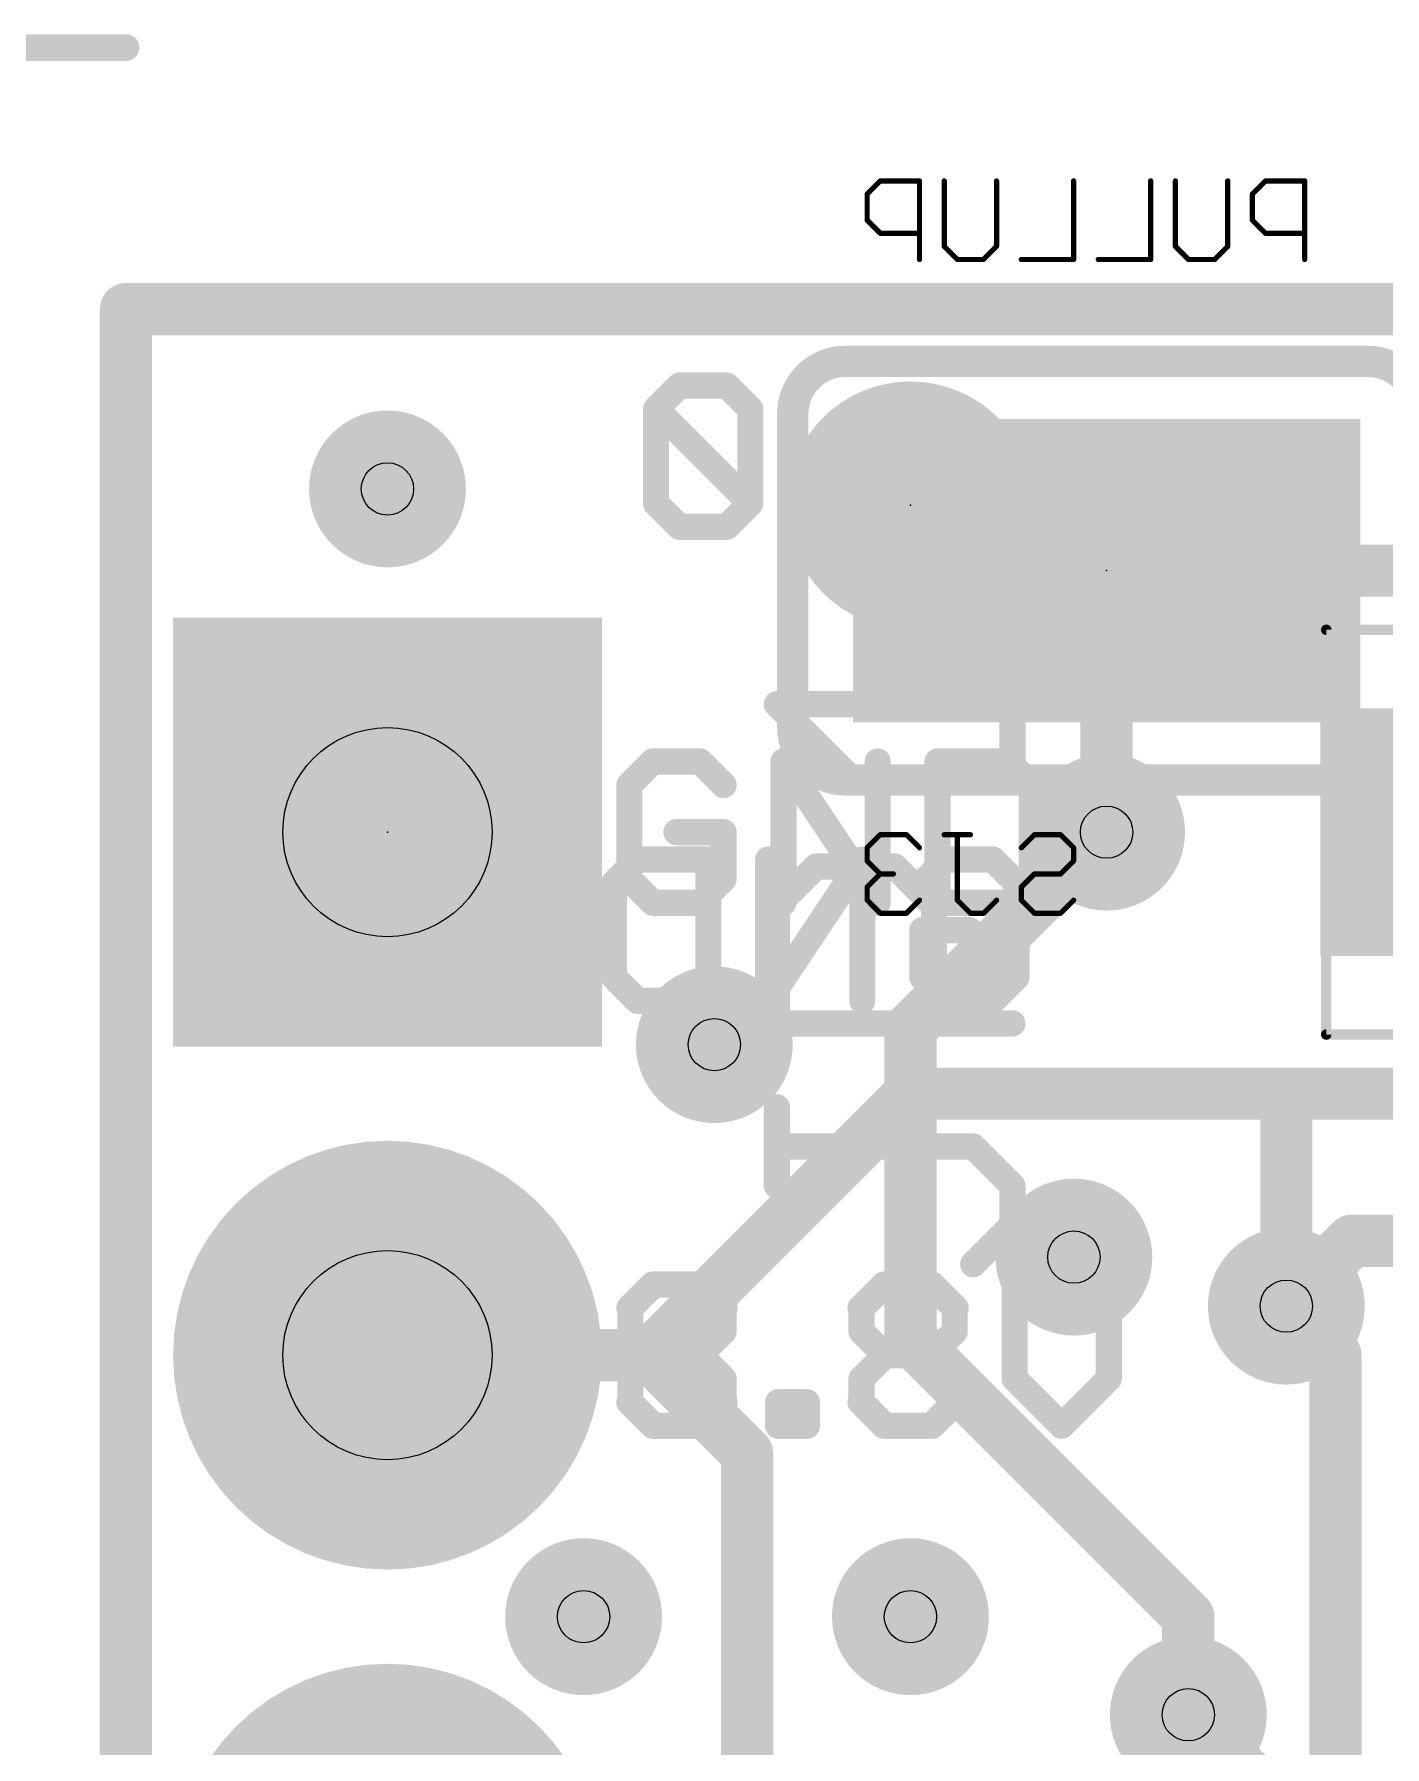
# Model space of a CAD drawing. Extents: x -47 to 60, y -34 to 22.
# Drawn here: x -0.45 to 6.11, y 13.34 to 21.66 of the extents above; entities that cross this region are included whole.
import ezdxf

# ---------------------------------------------------------------- set-up
doc = ezdxf.new("R2010")
doc.units = 0
for name, color, linetype in [('1', 12, 'CONTINUOUS'), ('16', 132, 'CONTINUOUS'), ('17', 110, 'CONTINUOUS'), ('18', 110, 'CONTINUOUS'), ('20', 53, 'CONTINUOUS'), ('21', 253, 'CONTINUOUS'), ('22', 53, 'CONTINUOUS'), ('23', 53, 'CONTINUOUS'), ('24', 53, 'CONTINUOUS'), ('25', 253, 'CONTINUOUS'), ('26', 253, 'CONTINUOUS'), ('28', 253, 'CONTINUOUS'), ('29', 253, 'CONTINUOUS'), ('30', 253, 'CONTINUOUS'), ('31', 253, 'CONTINUOUS'), ('39', 12, 'CONTINUOUS'), ('44', 253, 'CONTINUOUS'), ('47', 253, 'CONTINUOUS'), ('51', 253, 'CONTINUOUS')]:
    doc.layers.add(name, color=color, linetype=linetype)

# ---------------------------------------------------------------- blocks, each defined once
blk = doc.blocks.new('PIE')
at = {"const_width": 0.5}
blk.add_lwpolyline([(0, -0.25, 1), (0, 0.25, 1), (0, -0.25)], format="xyb", dxfattribs=at)
blk = doc.blocks.new('RECT')
blk.add_solid([(-0.5, -0.5), (0.5, -0.5), (-0.5, 0.5), (0.5, 0.5)])
blk = doc.blocks.new('SQUAREP')
blk.add_solid([(-0.5, -0.5), (0.5, -0.5), (-0.5, 0.5), (0.5, 0.5)])
blk = doc.blocks.new('ROUNDP')
at = {"const_width": 0.5}
blk.add_lwpolyline([(0, -0.25, 1), (0, 0.25, 1), (0, -0.25)], format="xyb", dxfattribs=at)
blk = doc.blocks.new('ROUNDV')
at = {"const_width": 0.5}
blk.add_lwpolyline([(0, -0.25, 1), (0, 0.25, 1), (0, -0.25)], format="xyb", dxfattribs=at)

msp = doc.modelspace()

# ---------------------------------------------------------------- linework, layer by layer
at = {"layer": '1', "const_width": 0.254}
for points in [[(12.7, 20.32), (0, 20.32)], [(0, 20.32), (0, 0)], [(3.81, 16.8275), (4.7625, 17.78)], [(3.81, 15.3194), (3.81, 16.8275)], [(5.9531, 15.7956), (5.6356, 15.4781)], [(6.77, 15.7956), (5.9531, 15.7956)], [(5.8738, 15.24), (5.6356, 15.4781)], [(5.1594, 13.97), (3.81, 15.3194)], [(5.8738, 13.1763), (5.8738, 15.24)], [(5.1594, 13.4938), (5.1594, 13.97)], [(5.1594, 12.9381), (5.1594, 13.4938)]]:
    msp.add_lwpolyline(points, dxfattribs=at)
at = {"layer": '1', "const_width": 0.127}
for points in [[(0, 20.3835, 1), (0, 20.2565)], [(0.0635, 20.32, 1), (-0.0635, 20.32)], [(4.8074, 17.7351, 1), (4.7176, 17.8249)], [(3.8735, 16.8275, 1), (3.7465, 16.8275)], [(3.7651, 16.8724, 1), (3.8549, 16.7826)], [(5.9531, 15.8591, 1), (5.9531, 15.7321)], [(5.998, 15.7507, 1), (5.9082, 15.8405)], [(5.6805, 15.523, 1), (5.5907, 15.4332)], [(5.5907, 15.523, 1), (5.6805, 15.4332)], [(3.8549, 15.3643, 1), (3.7651, 15.2745)], [(3.7465, 15.3194, 1), (3.8735, 15.3194)], [(5.9373, 15.24, 1), (5.8102, 15.24)], [(5.8288, 15.1951, 1), (5.9187, 15.2849)], [(5.2229, 13.97, 1), (5.0959, 13.97)], [(5.1145, 13.9251, 1), (5.2043, 14.0149)], [(5.2229, 13.4938, 1), (5.0959, 13.4938)], [(5.0959, 13.4938, 1), (5.2229, 13.4938)]]:
    msp.add_lwpolyline(points, format="xyb", dxfattribs=at)
at = {"layer": '16'}
for points, const_width in [([(0, 20.32), (12.7, 20.32)], 0.254), ([(0, 0), (0, 20.32)], 0.254), ([(4.7625, 19.05), (4.9213, 18.8912)], 0.254), ([(4.7625, 19.05), (5.3975, 19.05)], 0.2032), ([(7.3025, 19.05), (5.5753, 19.05)], 0.254), ([(4.9213, 18.8912), (4.7625, 18.7325)], 0.254), ([(4.7625, 18.7325), (4.7625, 17.78)], 0.254), ([(2.54, 15.24), (3.81, 16.51)], 0.254), ([(3.81, 16.51), (5.6356, 16.51)], 0.254), ([(5.6356, 16.51), (9.6837, 16.51)], 0.254), ([(5.6356, 15.4781), (5.6356, 16.51)], 0.254), ([(1.27, 15.24), (2.54, 15.24)], 0.254), ([(2.54, 15.24), (3.0163, 14.7637)], 0.254), ([(3.0163, 14.7637), (3.0163, 11.43)], 0.254), ([(7.3819, 11.2713), (5.1594, 13.4938)], 0.254)]:
    msp.add_lwpolyline(points, dxfattribs=dict(at, const_width=const_width))
for points, const_width in [([(0, 20.3835, 1), (0, 20.2565)], 0.127), ([(0.0635, 20.32, 1), (-0.0635, 20.32)], 0.127), ([(4.8074, 19.0949, 1), (4.7176, 19.0051)], 0.127), ([(4.7625, 19.1008, 1), (4.7625, 18.9992)], 0.1016), ([(5.3975, 18.9992, 1), (5.3975, 19.1008)], 0.1016), ([(5.5753, 19.1135, 1), (5.5753, 18.9865)], 0.127), ([(4.9662, 18.8463, 1), (4.8763, 18.9362)], 0.127), ([(4.8763, 18.8463, 1), (4.9662, 18.9362)], 0.127), ([(4.826, 18.7325, 1), (4.699, 18.7325)], 0.127), ([(4.7176, 18.7774, 1), (4.8074, 18.6876)], 0.127), ([(4.699, 17.78, 1), (4.826, 17.78)], 0.127), ([(3.81, 16.5735, 1), (3.81, 16.4465)], 0.127), ([(3.8549, 16.4651, 1), (3.7651, 16.5549)], 0.127), ([(5.6356, 16.5735, 1), (5.6356, 16.4465)], 0.127), ([(5.6991, 16.51, 1), (5.5721, 16.51)], 0.127), ([(5.6356, 16.4465, 1), (5.6356, 16.5735)], 0.127), ([(5.5721, 15.4781, 1), (5.6991, 15.4781)], 0.127), ([(1.27, 15.3035, 1), (1.27, 15.1765)], 0.127), ([(2.5849, 15.2849, 1), (2.4951, 15.1951)], 0.127), ([(2.4951, 15.2849, 1), (2.5849, 15.1951)], 0.127), ([(2.54, 15.1765, 1), (2.54, 15.3035)], 0.127), ([(3.0798, 14.7637, 1), (2.9528, 14.7637)], 0.127), ([(2.9713, 14.7188, 1), (3.0612, 14.8087)], 0.127), ([(5.2043, 13.5387, 1), (5.1145, 13.4488)], 0.127)]:
    msp.add_lwpolyline(points, format="xyb", dxfattribs=dict(at, const_width=const_width))
at = {"layer": '20', "const_width": 0.2032}
for points in [[(12.7, 20.32), (0, 20.32)], [(0, 20.32), (0, 0)]]:
    msp.add_lwpolyline(points, dxfattribs=at)
at = {"layer": '20', "const_width": 0.1016}
for points in [[(0, 20.3708, 1), (0, 20.2692)], [(0.0508, 20.32, 1), (-0.0508, 20.32)]]:
    msp.add_lwpolyline(points, format="xyb", dxfattribs=at)
at = {"layer": '21', "const_width": 0.127}
for points in [[(2.5591, 18.1235), (2.4447, 18.0091)], [(2.7879, 18.1235), (2.5591, 18.1235)], [(2.9023, 18.0091), (2.7879, 18.1235)], [(3.1932, 17.4371), (3.1932, 18.1235)], [(3.1932, 18.1235), (3.6508, 17.4371)], [(3.6508, 17.4371), (3.6508, 18.1235)], [(3.9416, 18.1235), (3.9416, 17.4371)], [(4.2848, 18.1235), (3.9416, 18.1235)], [(4.3992, 18.0091), (4.2848, 18.1235)], [(2.4447, 18.0091), (2.4447, 17.5515)], [(4.3992, 17.5515), (4.3992, 18.0091)], [(2.9023, 17.7803), (2.6735, 17.7803)], [(2.9023, 17.5515), (2.9023, 17.7803)], [(2.4447, 17.5515), (2.5591, 17.4371)], [(2.7879, 17.4371), (2.9023, 17.5515)], [(4.2848, 17.4371), (4.3992, 17.5515)], [(2.5591, 17.4371), (2.7879, 17.4371)], [(3.9416, 17.4371), (4.2848, 17.4371)], [(2.4447, 15.4691), (2.5591, 15.5835)], [(2.5591, 15.5835), (2.7879, 15.5835)], [(2.7879, 15.5835), (2.9023, 15.4691)], [(3.5674, 15.4691), (3.6818, 15.5835)], [(3.6818, 15.5835), (3.9106, 15.5835)], [(3.9106, 15.5835), (4.025, 15.4691)], [(4.3158, 15.5835), (4.3158, 15.1259)], [(4.7734, 15.1259), (4.7734, 15.5835)], [(2.9023, 15.4691), (2.9023, 15.3547)], [(4.025, 15.4691), (4.025, 15.3547)], [(2.9023, 15.3547), (2.7879, 15.2403)], [(4.025, 15.3547), (3.9106, 15.2403)], [(2.7879, 15.2403), (2.6735, 15.2403)], [(2.7879, 15.2403), (2.9023, 15.1259)], [(3.9106, 15.2403), (3.7962, 15.2403)], [(3.9106, 15.2403), (4.025, 15.1259)], [(2.9023, 15.1259), (2.9023, 15.0115)], [(4.025, 15.1259), (4.025, 15.0115)], [(4.3158, 15.1259), (4.5446, 14.8971)], [(4.5446, 14.8971), (4.7734, 15.1259)], [(2.5591, 14.8971), (2.4447, 15.0115)], [(2.9023, 15.0115), (2.7879, 14.8971)], [(3.1932, 14.8971), (3.1932, 15.0115)], [(3.1932, 15.0115), (3.3076, 15.0115)], [(3.3076, 15.0115), (3.3076, 14.8971)], [(3.6818, 14.8971), (3.5674, 15.0115)], [(4.025, 15.0115), (3.9106, 14.8971)], [(2.7879, 14.8971), (2.5591, 14.8971)], [(3.3076, 14.8971), (3.1932, 14.8971)], [(3.9106, 14.8971), (3.6818, 14.8971)]]:
    msp.add_lwpolyline(points, dxfattribs=at)
at = {"layer": '21', "const_width": 0.0635}
for points in [[(2.5591, 18.1552, 1), (2.5591, 18.0917)], [(2.5816, 18.101, 1), (2.5367, 18.1459)], [(2.8104, 18.1459, 1), (2.7655, 18.101)], [(2.7879, 18.0917, 1), (2.7879, 18.1552)], [(3.2196, 18.1411, 1), (3.1667, 18.1059)], [(3.2249, 18.1235, 1), (3.1614, 18.1235)], [(3.6825, 18.1235, 1), (3.619, 18.1235)], [(3.9733, 18.1235, 1), (3.9098, 18.1235)], [(3.9416, 18.1552, 1), (3.9416, 18.0917)], [(4.3072, 18.1459, 1), (4.2623, 18.101)], [(4.2848, 18.0917, 1), (4.2848, 18.1552)], [(2.4765, 18.0091, 1), (2.413, 18.0091)], [(2.4223, 18.0315, 1), (2.4672, 17.9866)], [(2.8799, 17.9866, 1), (2.9248, 18.0315)], [(4.4309, 18.0091, 1), (4.3674, 18.0091)], [(4.3767, 17.9866, 1), (4.4216, 18.0315)], [(2.6735, 17.812, 1), (2.6735, 17.7485)], [(2.9341, 17.7803, 1), (2.8706, 17.7803)], [(2.9023, 17.7485, 1), (2.9023, 17.812)], [(2.413, 17.5515, 1), (2.4765, 17.5515)], [(2.4672, 17.5739, 1), (2.4223, 17.529)], [(2.8706, 17.5515, 1), (2.9341, 17.5515)], [(2.9248, 17.529, 1), (2.8799, 17.5739)], [(4.3674, 17.5515, 1), (4.4309, 17.5515)], [(4.4216, 17.529, 1), (4.3767, 17.5739)], [(2.5591, 17.4688, 1), (2.5591, 17.4054)], [(2.5367, 17.4146, 1), (2.5816, 17.4596)], [(2.7655, 17.4596, 1), (2.8104, 17.4146)], [(2.7879, 17.4054, 1), (2.7879, 17.4688)], [(3.1614, 17.4371, 1), (3.2249, 17.4371)], [(3.619, 17.4371, 1), (3.6825, 17.4371)], [(3.6243, 17.4195, 1), (3.6772, 17.4547)], [(3.9416, 17.4688, 1), (3.9416, 17.4054)], [(3.9098, 17.4371, 1), (3.9733, 17.4371)], [(4.2623, 17.4596, 1), (4.3072, 17.4146)], [(4.2848, 17.4054, 1), (4.2848, 17.4688)], [(2.5591, 15.6152, 1), (2.5591, 15.5517)], [(2.5816, 15.561, 1), (2.5367, 15.6059)], [(2.8104, 15.6059, 1), (2.7655, 15.561)], [(2.7879, 15.5517, 1), (2.7879, 15.6152)], [(3.6818, 15.6152, 1), (3.6818, 15.5517)], [(3.7042, 15.561, 1), (3.6593, 15.6059)], [(3.933, 15.6059, 1), (3.8881, 15.561)], [(3.9106, 15.5517, 1), (3.9106, 15.6152)], [(4.3475, 15.5835, 1), (4.284, 15.5835)], [(4.8051, 15.5835, 1), (4.7416, 15.5835)], [(2.4223, 15.4915, 1), (2.4672, 15.4466)], [(2.9341, 15.4691, 1), (2.8706, 15.4691)], [(2.8799, 15.4466, 1), (2.9248, 15.4915)], [(3.5449, 15.4915, 1), (3.5898, 15.4466)], [(4.0567, 15.4691, 1), (3.9932, 15.4691)], [(4.0025, 15.4466, 1), (4.0474, 15.4915)], [(2.8706, 15.3547, 1), (2.9341, 15.3547)], [(2.9248, 15.3322, 1), (2.8799, 15.3771)], [(3.9932, 15.3547, 1), (4.0567, 15.3547)], [(4.0474, 15.3322, 1), (4.0025, 15.3771)], [(2.6735, 15.272, 1), (2.6735, 15.2085)], [(2.8104, 15.2627, 1), (2.7655, 15.2178)], [(2.7879, 15.2085, 1), (2.7879, 15.272)], [(3.7962, 15.272, 1), (3.7962, 15.2085)], [(3.933, 15.2627, 1), (3.8881, 15.2178)], [(3.9106, 15.2085, 1), (3.9106, 15.272)], [(2.7655, 15.2627, 1), (2.8104, 15.2178)], [(3.8881, 15.2627, 1), (3.933, 15.2178)], [(2.9341, 15.1259, 1), (2.8706, 15.1259)], [(2.8799, 15.1034, 1), (2.9248, 15.1483)], [(4.0567, 15.1259, 1), (3.9932, 15.1259)], [(4.0025, 15.1034, 1), (4.0474, 15.1483)], [(4.284, 15.1259, 1), (4.3475, 15.1259)], [(4.3382, 15.1483, 1), (4.2933, 15.1034)], [(4.7416, 15.1259, 1), (4.8051, 15.1259)], [(4.7958, 15.1034, 1), (4.7509, 15.1483)], [(2.4672, 15.0339, 1), (2.4223, 14.989)], [(2.9248, 14.989, 1), (2.8799, 15.0339)], [(3.2249, 15.0115, 1), (3.1614, 15.0115)], [(3.1932, 15.0432, 1), (3.1932, 14.9797)], [(3.3393, 15.0115, 1), (3.2758, 15.0115)], [(3.3076, 14.9797, 1), (3.3076, 15.0432)], [(3.5898, 15.0339, 1), (3.5449, 14.989)], [(4.0474, 14.989, 1), (4.0025, 15.0339)], [(2.8706, 15.0115, 1), (2.9341, 15.0115)], [(3.9932, 15.0115, 1), (4.0567, 15.0115)], [(2.5591, 14.9289, 1), (2.5591, 14.8653)], [(2.5367, 14.8746, 1), (2.5816, 14.9196)], [(2.7655, 14.9196, 1), (2.8104, 14.8746)], [(2.7879, 14.8653, 1), (2.7879, 14.9289)], [(3.1932, 14.9289, 1), (3.1932, 14.8653)], [(3.1614, 14.8971, 1), (3.2249, 14.8971)], [(3.2758, 14.8971, 1), (3.3393, 14.8971)], [(3.3076, 14.8653, 1), (3.3076, 14.9289)], [(3.6818, 14.9289, 1), (3.6818, 14.8653)], [(3.6593, 14.8746, 1), (3.7042, 14.9196)], [(3.8881, 14.9196, 1), (3.933, 14.8746)], [(3.9106, 14.8653, 1), (3.9106, 14.9289)], [(4.5221, 14.9196, 1), (4.567, 14.8746)], [(4.5221, 14.8746, 1), (4.567, 14.9196)]]:
    msp.add_lwpolyline(points, format="xyb", dxfattribs=at)
at = {"layer": '22'}
for points, const_width in [([(3.4925, 20.066, 0.4142), (3.2385, 19.812)], 0.1524), ([(3.4925, 20.1041, 1), (3.4925, 20.0279)], 0.0762), ([(3.4925, 20.0279, 1), (3.4925, 20.1041)], 0.0762), ([(6.2865, 19.812, 0.4142), (6.0325, 20.066)], 0.1524), ([(6.0325, 20.1041, 1), (6.0325, 20.0279)], 0.0762), ([(6.0325, 20.0279, 1), (6.0325, 20.1041)], 0.0762), ([(2.6889, 19.9809, 1), (2.6889, 19.9174)], 0.0635), ([(2.7114, 19.9267, 1), (2.6665, 19.9716)], 0.0635), ([(2.9402, 19.9716, 1), (2.8953, 19.9267)], 0.0635), ([(2.9177, 19.9174, 1), (2.9177, 19.9809)], 0.0635), ([(2.6063, 19.8347, 1), (2.5428, 19.8347)], 0.0635), ([(2.597, 19.8572, 1), (2.5521, 19.8123)], 0.0635), ([(2.5521, 19.8572, 1), (2.597, 19.8123)], 0.0635), ([(3.0639, 19.8347, 1), (3.0004, 19.8347)], 0.0635), ([(3.0097, 19.8123, 1), (3.0546, 19.8572)], 0.0635), ([(3.2766, 19.812, 1), (3.2004, 19.812)], 0.0762), ([(3.2004, 19.812, 1), (3.2766, 19.812)], 0.0762), ([(2.597, 19.3996, 1), (2.5521, 19.3547)], 0.0635), ([(2.5428, 19.3771, 1), (2.6063, 19.3771)], 0.0635), ([(3.0004, 19.3771, 1), (3.0639, 19.3771)], 0.0635), ([(3.0546, 19.3547, 1), (3.0097, 19.3996)], 0.0635), ([(3.0097, 19.3547, 1), (3.0546, 19.3996)], 0.0635), ([(2.6889, 19.2945, 1), (2.6889, 19.231)], 0.0635), ([(2.6665, 19.2403, 1), (2.7114, 19.2852)], 0.0635), ([(2.8953, 19.2852, 1), (2.9402, 19.2403)], 0.0635), ([(2.9177, 19.231, 1), (2.9177, 19.2945)], 0.0635), ([(3.2385, 18.288, 0.4142), (3.4925, 18.034)], 0.1524), ([(3.2766, 18.288, 1), (3.2004, 18.288)], 0.0762), ([(3.2004, 18.288, 1), (3.2766, 18.288)], 0.0762), ([(6.0325, 18.034, 0.4142), (6.2865, 18.288)], 0.1524), ([(3.4925, 18.0721, 1), (3.4925, 17.9959)], 0.0762), ([(3.4925, 17.9959, 1), (3.4925, 18.0721)], 0.0762), ([(6.0325, 18.0721, 1), (6.0325, 17.9959)], 0.0762), ([(6.0325, 17.9959, 1), (6.0325, 18.0721)], 0.0762), ([(2.4849, 17.679, 1), (2.4849, 17.6155)], 0.0635), ([(2.5073, 17.6248, 1), (2.4624, 17.6697)], 0.0635), ([(2.8598, 17.6472, 1), (2.7963, 17.6472)], 0.0635), ([(2.828, 17.6155, 1), (2.828, 17.679)], 0.0635), ([(3.1506, 17.6472, 1), (3.0871, 17.6472)], 0.0635), ([(3.6082, 17.6472, 1), (3.5447, 17.6472)], 0.0635), ([(3.6029, 17.6296, 1), (3.55, 17.6648)], 0.0635), ([(3.9817, 17.679, 1), (3.9817, 17.6155)], 0.0635), ([(4.0041, 17.6248, 1), (3.9592, 17.6697)], 0.0635), ([(4.2329, 17.6697, 1), (4.188, 17.6248)], 0.0635), ([(4.2105, 17.6155, 1), (4.2105, 17.679)], 0.0635), ([(2.4022, 17.5328, 1), (2.3387, 17.5328)], 0.0635), ([(2.348, 17.5553, 1), (2.3929, 17.5104)], 0.0635), ([(3.8448, 17.5553, 1), (3.8897, 17.5104)], 0.0635), ([(4.3566, 17.5328, 1), (4.2931, 17.5328)], 0.0635), ([(4.3024, 17.5104, 1), (4.3473, 17.5553)], 0.0635), ([(3.899, 17.304, 1), (3.8355, 17.304)], 0.0635), ([(3.8673, 17.3358, 1), (3.8673, 17.2723)], 0.0635), ([(4.0961, 17.2723, 1), (4.0961, 17.3358)], 0.0635), ([(2.3929, 17.0977, 1), (2.348, 17.0528)], 0.0635), ([(3.8897, 17.0977, 1), (3.8448, 17.0528)], 0.0635), ([(4.3473, 17.0528, 1), (4.3024, 17.0977)], 0.0635), ([(2.3387, 17.0752, 1), (2.4022, 17.0752)], 0.0635), ([(3.8355, 17.0752, 1), (3.899, 17.0752)], 0.0635), ([(4.2931, 17.0752, 1), (4.3566, 17.0752)], 0.0635), ([(2.4849, 16.9926, 1), (2.4849, 16.9291)], 0.0635), ([(2.4624, 16.9384, 1), (2.5073, 16.9833)], 0.0635), ([(2.7963, 16.9609, 1), (2.8598, 16.9609)], 0.0635), ([(2.828, 16.9291, 1), (2.828, 16.9926)], 0.0635), ([(3.0924, 16.9785, 1), (3.1453, 16.9432)], 0.0635), ([(3.0871, 16.9609, 1), (3.1506, 16.9609)], 0.0635), ([(3.5447, 16.9609, 1), (3.6082, 16.9609)], 0.0635), ([(3.9817, 16.9926, 1), (3.9817, 16.9291)], 0.0635), ([(3.9592, 16.9384, 1), (4.0041, 16.9833)], 0.0635), ([(4.188, 16.9833, 1), (4.2329, 16.9384)], 0.0635), ([(4.2105, 16.9291, 1), (4.2105, 16.9926)], 0.0635), ([(2.5642, 15.6152, 1), (2.5642, 15.5517)], 0.0635), ([(2.5867, 15.561, 1), (2.5418, 15.6059)], 0.0635), ([(2.8155, 15.6059, 1), (2.7706, 15.561)], 0.0635), ([(2.793, 15.5517, 1), (2.793, 15.6152)], 0.0635), ([(3.6868, 15.6152, 1), (3.6868, 15.5517)], 0.0635), ([(3.7093, 15.561, 1), (3.6644, 15.6059)], 0.0635), ([(3.9381, 15.6059, 1), (3.8932, 15.561)], 0.0635), ([(3.9156, 15.5517, 1), (3.9156, 15.6152)], 0.0635), ([(2.4816, 15.4691, 1), (2.4181, 15.4691)], 0.0635), ([(2.4274, 15.4915, 1), (2.4723, 15.4466)], 0.0635), ([(2.885, 15.4466, 1), (2.9299, 15.4915)], 0.0635), ([(3.6042, 15.4691, 1), (3.5407, 15.4691)], 0.0635), ([(3.55, 15.4915, 1), (3.5949, 15.4466)], 0.0635), ([(4.0076, 15.4466, 1), (4.0525, 15.4915)], 0.0635), ([(2.4181, 15.3547, 1), (2.4816, 15.3547)], 0.0635), ([(2.4723, 15.3771, 1), (2.4274, 15.3322)], 0.0635), ([(3.5949, 15.3771, 1), (3.55, 15.3322)], 0.0635), ([(3.5407, 15.3547, 1), (3.6042, 15.3547)], 0.0635), ([(2.5642, 15.272, 1), (2.5642, 15.2085)], 0.0635), ([(2.5867, 15.2178, 1), (2.5418, 15.2627)], 0.0635), ([(2.6786, 15.2085, 1), (2.6786, 15.272)], 0.0635), ([(3.6868, 15.272, 1), (3.6868, 15.2085)], 0.0635), ([(3.7093, 15.2178, 1), (3.6644, 15.2627)], 0.0635), ([(3.8012, 15.2085, 1), (3.8012, 15.272)], 0.0635), ([(2.5418, 15.2178, 1), (2.5867, 15.2627)], 0.0635), ([(3.6644, 15.2178, 1), (3.7093, 15.2627)], 0.0635), ([(2.4816, 15.1259, 1), (2.4181, 15.1259)], 0.0635), ([(2.4274, 15.1483, 1), (2.4723, 15.1034)], 0.0635), ([(3.6042, 15.1259, 1), (3.5407, 15.1259)], 0.0635), ([(3.55, 15.1483, 1), (3.5949, 15.1034)], 0.0635), ([(2.4723, 15.0339, 1), (2.4274, 14.989)], 0.0635), ([(2.9299, 14.989, 1), (2.885, 15.0339)], 0.0635), ([(3.1672, 15.0432, 1), (3.1672, 14.9797)], 0.0635), ([(3.199, 15.0115, 1), (3.1355, 15.0115)], 0.0635), ([(3.3134, 15.0115, 1), (3.2499, 15.0115)], 0.0635), ([(3.2816, 14.9797, 1), (3.2816, 15.0432)], 0.0635), ([(3.5949, 15.0339, 1), (3.55, 14.989)], 0.0635), ([(4.0525, 14.989, 1), (4.0076, 15.0339)], 0.0635), ([(2.4181, 15.0115, 1), (2.4816, 15.0115)], 0.0635), ([(3.5407, 15.0115, 1), (3.6042, 15.0115)], 0.0635), ([(2.5642, 14.9289, 1), (2.5642, 14.8653)], 0.0635), ([(2.5418, 14.8746, 1), (2.5867, 14.9196)], 0.0635), ([(2.7706, 14.9196, 1), (2.8155, 14.8746)], 0.0635), ([(2.793, 14.8653, 1), (2.793, 14.9289)], 0.0635), ([(3.1672, 14.9289, 1), (3.1672, 14.8653)], 0.0635), ([(3.1355, 14.8971, 1), (3.199, 14.8971)], 0.0635), ([(3.2499, 14.8971, 1), (3.3134, 14.8971)], 0.0635), ([(3.2816, 14.8653, 1), (3.2816, 14.9289)], 0.0635), ([(3.6868, 14.9289, 1), (3.6868, 14.8653)], 0.0635), ([(3.6644, 14.8746, 1), (3.7093, 14.9196)], 0.0635), ([(3.8932, 14.9196, 1), (3.9381, 14.8746)], 0.0635), ([(3.9156, 14.8653, 1), (3.9156, 14.9289)], 0.0635)]:
    msp.add_lwpolyline(points, format="xyb", dxfattribs=dict(at, const_width=const_width))
for points, const_width in [([(6.0325, 20.066), (3.4925, 20.066)], 0.1524), ([(2.6889, 19.9491), (2.5745, 19.8347)], 0.127), ([(2.9177, 19.9491), (2.6889, 19.9491)], 0.127), ([(3.0321, 19.8347), (2.9177, 19.9491)], 0.127), ([(2.5745, 19.8347), (2.5745, 19.3771)], 0.127), ([(3.0321, 19.3771), (2.5745, 19.8347)], 0.127), ([(3.0321, 19.3771), (3.0321, 19.8347)], 0.127), ([(3.2385, 19.812), (3.2385, 18.288)], 0.1524), ([(2.5745, 19.3771), (2.6889, 19.2627)], 0.127), ([(2.9177, 19.2627), (3.0321, 19.3771)], 0.127), ([(2.6889, 19.2627), (2.9177, 19.2627)], 0.127), ([(3.4925, 18.034), (6.0325, 18.034)], 0.1524), ([(2.3704, 17.5328), (2.4849, 17.6472)], 0.127), ([(2.4849, 17.6472), (2.828, 17.6472)], 0.127), ([(2.828, 17.6472), (2.828, 16.9609)], 0.127), ([(3.5765, 17.6472), (3.1189, 16.9609)], 0.127), ([(3.1189, 16.9609), (3.1189, 17.6472)], 0.127), ([(3.5765, 16.9609), (3.5765, 17.6472)], 0.127), ([(3.8673, 17.5328), (3.9817, 17.6472)], 0.127), ([(3.9817, 17.6472), (4.2105, 17.6472)], 0.127), ([(4.2105, 17.6472), (4.3249, 17.5328)], 0.127), ([(2.3704, 17.0752), (2.3704, 17.5328)], 0.127), ([(4.3249, 17.5328), (4.3249, 17.0752)], 0.127), ([(3.8673, 17.0752), (3.8673, 17.304)], 0.127), ([(3.8673, 17.304), (4.0961, 17.304)], 0.127), ([(2.4849, 16.9609), (2.3704, 17.0752)], 0.127), ([(3.9817, 16.9609), (3.8673, 17.0752)], 0.127), ([(4.3249, 17.0752), (4.2105, 16.9609)], 0.127), ([(2.828, 16.9609), (2.4849, 16.9609)], 0.127), ([(4.2105, 16.9609), (3.9817, 16.9609)], 0.127), ([(2.5642, 15.5835), (2.4498, 15.4691)], 0.127), ([(2.793, 15.5835), (2.5642, 15.5835)], 0.127), ([(2.9074, 15.4691), (2.793, 15.5835)], 0.127), ([(3.6868, 15.5835), (3.5724, 15.4691)], 0.127), ([(3.9156, 15.5835), (3.6868, 15.5835)], 0.127), ([(4.03, 15.4691), (3.9156, 15.5835)], 0.127), ([(2.4498, 15.4691), (2.4498, 15.3547)], 0.127), ([(3.5724, 15.4691), (3.5724, 15.3547)], 0.127), ([(2.4498, 15.3547), (2.5642, 15.2403)], 0.127), ([(3.5724, 15.3547), (3.6868, 15.2403)], 0.127), ([(2.5642, 15.2403), (2.4498, 15.1259)], 0.127), ([(2.5642, 15.2403), (2.6786, 15.2403)], 0.127), ([(3.6868, 15.2403), (3.5724, 15.1259)], 0.127), ([(3.6868, 15.2403), (3.8012, 15.2403)], 0.127), ([(2.4498, 15.1259), (2.4498, 15.0115)], 0.127), ([(3.5724, 15.1259), (3.5724, 15.0115)], 0.127), ([(2.4498, 15.0115), (2.5642, 14.8971)], 0.127), ([(2.793, 14.8971), (2.9074, 15.0115)], 0.127), ([(3.2816, 15.0115), (3.1672, 15.0115)], 0.127), ([(3.1672, 15.0115), (3.1672, 14.8971)], 0.127), ([(3.2816, 14.8971), (3.2816, 15.0115)], 0.127), ([(3.5724, 15.0115), (3.6868, 14.8971)], 0.127), ([(3.9156, 14.8971), (4.03, 15.0115)], 0.127), ([(2.5642, 14.8971), (2.793, 14.8971)], 0.127), ([(3.1672, 14.8971), (3.2816, 14.8971)], 0.127), ([(3.6868, 14.8971), (3.9156, 14.8971)], 0.127)]:
    msp.add_lwpolyline(points, dxfattribs=dict(at, const_width=const_width))
at = {"layer": '23'}
for p in [(3.81, 19.3675), (1.27, 17.78)]:
    msp.add_point(p, dxfattribs=at)
at = {"layer": '24'}
msp.add_point((4.7625, 19.05), dxfattribs=at)
at = {"layer": '25', "const_width": 0.127}
for points in [[(4.3053, 18.0203), (4.3053, 18.7829)], [(3.5427, 18.0203), (3.1613, 18.4016)], [(3.1613, 18.4016), (4.3053, 18.4016)], [(3.1613, 17.4229), (3.352, 17.6136)], [(3.352, 17.6136), (3.7333, 17.6136)], [(3.7333, 17.6136), (3.924, 17.4229)], [(3.1613, 16.8509), (3.1613, 17.4229)], [(3.924, 17.4229), (3.924, 16.8509)], [(4.3053, 16.8509), (3.1613, 16.8509)], [(3.1613, 16.0628), (3.1613, 16.4442)], [(4.1146, 16.2535), (3.1613, 16.2535)], [(4.3053, 16.0628), (4.1146, 16.2535)], [(4.3053, 15.8722), (4.3053, 16.0628)], [(4.1146, 15.6815), (4.3053, 15.8722)]]:
    msp.add_lwpolyline(points, dxfattribs=at)
at = {"layer": '25', "const_width": 0.0635}
for points in [[(4.337, 18.7829, 1), (4.2736, 18.7829)], [(3.1613, 18.4334, 1), (3.1613, 18.3699)], [(3.1838, 18.4241, 1), (3.1389, 18.3792)], [(4.3053, 18.3699, 1), (4.3053, 18.4334)], [(3.5202, 17.9978, 1), (3.5651, 18.0427)], [(4.2736, 18.0203, 1), (4.337, 18.0203)], [(3.352, 17.6453, 1), (3.352, 17.5818)], [(3.3744, 17.5911, 1), (3.3295, 17.636)], [(3.7558, 17.636, 1), (3.7109, 17.5911)], [(3.7333, 17.5818, 1), (3.7333, 17.6453)], [(3.1931, 17.4229, 1), (3.1296, 17.4229)], [(3.1389, 17.4453, 1), (3.1838, 17.4004)], [(3.9557, 17.4229, 1), (3.8922, 17.4229)], [(3.9015, 17.4004, 1), (3.9464, 17.4453)], [(3.1613, 16.8826, 1), (3.1613, 16.8192)], [(4.3053, 16.8192, 1), (4.3053, 16.8826)], [(3.1296, 16.8509, 1), (3.1931, 16.8509)], [(3.8922, 16.8509, 1), (3.9557, 16.8509)], [(3.1931, 16.4442, 1), (3.1296, 16.4442)], [(3.1613, 16.2852, 1), (3.1613, 16.2217)], [(4.1371, 16.2759, 1), (4.0922, 16.231)], [(4.1146, 16.2217, 1), (4.1146, 16.2852)], [(3.1296, 16.0628, 1), (3.1931, 16.0628)], [(4.337, 16.0628, 1), (4.2736, 16.0628)], [(4.2828, 16.0404, 1), (4.3278, 16.0853)], [(4.2736, 15.8722, 1), (4.337, 15.8722)], [(4.3278, 15.8497, 1), (4.2828, 15.8946)], [(4.0922, 15.704, 1), (4.1371, 15.6591)]]:
    msp.add_lwpolyline(points, format="xyb", dxfattribs=at)
at = {"layer": '26', "const_width": 0.0254}
for points in [[(3.6633, 17.7676), (3.5998, 17.7041)], [(3.5998, 17.7041), (3.5998, 17.6405)], [(3.7905, 17.7676), (3.6633, 17.7676)], [(3.854, 17.7041), (3.7905, 17.7676)], [(4.1011, 17.7676), (3.974, 17.7676)], [(4.0376, 17.4499), (4.0376, 17.7676)], [(4.3482, 17.7041), (4.4118, 17.7676)], [(4.4118, 17.7676), (4.5389, 17.7676)], [(4.5389, 17.7676), (4.6024, 17.7041)], [(4.6024, 17.7041), (4.6024, 17.6405)], [(3.5998, 17.6405), (3.6633, 17.577)], [(4.6024, 17.6405), (4.5389, 17.577)], [(3.6633, 17.577), (3.5998, 17.5134)], [(3.6633, 17.577), (3.7269, 17.577)], [(4.4118, 17.577), (4.3482, 17.5134)], [(4.5389, 17.577), (4.4118, 17.577)], [(3.5998, 17.5134), (3.5998, 17.4499)], [(4.3482, 17.5134), (4.3482, 17.4499)], [(3.5998, 17.4499), (3.6633, 17.3863)], [(3.6633, 17.3863), (3.7905, 17.3863)], [(3.7905, 17.3863), (3.854, 17.4499)], [(4.1011, 17.3863), (4.0376, 17.4499)], [(4.1647, 17.3863), (4.1011, 17.3863)], [(4.2282, 17.4499), (4.1647, 17.3863)], [(4.3482, 17.4499), (4.4118, 17.3863)], [(4.4118, 17.3863), (4.5389, 17.3863)], [(4.5389, 17.3863), (4.6024, 17.4499)]]:
    msp.add_lwpolyline(points, dxfattribs=at)
at = {"layer": '26', "const_width": 0.0127}
for points in [[(3.6061, 17.7041, 1), (3.5934, 17.7041)], [(3.5953, 17.7086, 1), (3.6043, 17.6996)], [(3.6633, 17.774, 1), (3.6633, 17.7613)], [(3.6678, 17.7631, 1), (3.6589, 17.7721)], [(3.7949, 17.7721, 1), (3.786, 17.7631)], [(3.7905, 17.7613, 1), (3.7905, 17.774)], [(3.8495, 17.6996, 1), (3.8585, 17.7086)], [(3.974, 17.774, 1), (3.974, 17.7613)], [(4.0439, 17.7676, 1), (4.0312, 17.7676)], [(4.1011, 17.7613, 1), (4.1011, 17.774)], [(4.3437, 17.7086, 1), (4.3527, 17.6996)], [(4.4118, 17.774, 1), (4.4118, 17.7613)], [(4.4162, 17.7631, 1), (4.4073, 17.7721)], [(4.5434, 17.7721, 1), (4.5344, 17.7631)], [(4.5389, 17.7613, 1), (4.5389, 17.774)], [(4.6088, 17.7041, 1), (4.5961, 17.7041)], [(4.5979, 17.6996, 1), (4.6069, 17.7086)], [(3.6043, 17.645, 1), (3.5953, 17.636)], [(3.5934, 17.6405, 1), (3.6061, 17.6405)], [(4.5961, 17.6405, 1), (4.6088, 17.6405)], [(4.6069, 17.636, 1), (4.5979, 17.645)], [(3.6633, 17.5833, 1), (3.6633, 17.5706)], [(3.6589, 17.5725, 1), (3.6678, 17.5815)], [(3.6678, 17.5725, 1), (3.6589, 17.5815)], [(3.7269, 17.5706, 1), (3.7269, 17.5833)], [(4.4118, 17.5833, 1), (4.4118, 17.5706)], [(4.4162, 17.5725, 1), (4.4073, 17.5815)], [(4.5344, 17.5815, 1), (4.5434, 17.5725)], [(4.5389, 17.5706, 1), (4.5389, 17.5833)], [(3.6061, 17.5134, 1), (3.5934, 17.5134)], [(3.5953, 17.5179, 1), (3.6043, 17.5089)], [(4.3437, 17.5179, 1), (4.3527, 17.5089)], [(4.3546, 17.5134, 1), (4.3419, 17.5134)], [(3.6043, 17.4543, 1), (3.5953, 17.4454)], [(3.5934, 17.4499, 1), (3.6061, 17.4499)], [(3.6633, 17.3927, 1), (3.6633, 17.38)], [(3.6589, 17.3818, 1), (3.6678, 17.3908)], [(3.786, 17.3908, 1), (3.7949, 17.3818)], [(3.7905, 17.38, 1), (3.7905, 17.3927)], [(3.8585, 17.4454, 1), (3.8495, 17.4543)], [(4.0312, 17.4499, 1), (4.0439, 17.4499)], [(4.042, 17.4543, 1), (4.0331, 17.4454)], [(4.1011, 17.3927, 1), (4.1011, 17.38)], [(4.0966, 17.3818, 1), (4.1056, 17.3908)], [(4.1602, 17.3908, 1), (4.1692, 17.3818)], [(4.1647, 17.38, 1), (4.1647, 17.3927)], [(4.2327, 17.4454, 1), (4.2237, 17.4543)], [(4.3527, 17.4543, 1), (4.3437, 17.4454)], [(4.3419, 17.4499, 1), (4.3546, 17.4499)], [(4.4118, 17.3927, 1), (4.4118, 17.38)], [(4.4073, 17.3818, 1), (4.4162, 17.3908)], [(4.5344, 17.3908, 1), (4.5434, 17.3818)], [(4.5389, 17.38, 1), (4.5389, 17.3927)], [(4.6069, 17.4454, 1), (4.5979, 17.4543)]]:
    msp.add_lwpolyline(points, format="xyb", dxfattribs=at)
at = {"layer": '28', "const_width": 0.0254}
for points in [[(3.6634, 20.9426), (3.5998, 20.8791)], [(3.5998, 20.8791), (3.5998, 20.752)], [(3.854, 20.9426), (3.6634, 20.9426)], [(3.854, 20.5613), (3.854, 20.9426)], [(3.974, 20.6249), (3.974, 20.9426)], [(4.2282, 20.9426), (4.2282, 20.6249)], [(4.6024, 20.9426), (4.6024, 20.5613)], [(4.9766, 20.9426), (4.9766, 20.5613)], [(5.0966, 20.6249), (5.0966, 20.9426)], [(5.3509, 20.9426), (5.3509, 20.6249)], [(5.5344, 20.9426), (5.4708, 20.8791)], [(5.4708, 20.8791), (5.4708, 20.752)], [(5.7251, 20.9426), (5.5344, 20.9426)], [(5.7251, 20.5613), (5.7251, 20.9426)], [(3.5998, 20.752), (3.6634, 20.6884)], [(5.4708, 20.752), (5.5344, 20.6884)], [(3.6634, 20.6884), (3.854, 20.6884)], [(4.0376, 20.5613), (3.974, 20.6249)], [(4.2282, 20.6249), (4.1647, 20.5613)], [(5.1602, 20.5613), (5.0966, 20.6249)], [(5.3509, 20.6249), (5.2873, 20.5613)], [(5.5344, 20.6884), (5.7251, 20.6884)], [(4.1647, 20.5613), (4.0376, 20.5613)], [(4.6024, 20.5613), (4.3482, 20.5613)], [(4.9766, 20.5613), (4.7224, 20.5613)], [(5.2873, 20.5613), (5.1602, 20.5613)]]:
    msp.add_lwpolyline(points, dxfattribs=at)
at = {"layer": '28', "const_width": 0.0127}
for points in [[(3.5953, 20.8836, 1), (3.6043, 20.8746)], [(3.6062, 20.8791, 1), (3.5935, 20.8791)], [(3.6634, 20.949, 1), (3.6634, 20.9363)], [(3.6679, 20.9381, 1), (3.6589, 20.9471)], [(3.8604, 20.9426, 1), (3.8477, 20.9426)], [(3.854, 20.9363, 1), (3.854, 20.949)], [(3.9804, 20.9426, 1), (3.9677, 20.9426)], [(4.2346, 20.9426, 1), (4.2219, 20.9426)], [(4.6088, 20.9426, 1), (4.5961, 20.9426)], [(4.983, 20.9426, 1), (4.9703, 20.9426)], [(5.103, 20.9426, 1), (5.0903, 20.9426)], [(5.3572, 20.9426, 1), (5.3445, 20.9426)], [(5.4772, 20.8791, 1), (5.4645, 20.8791)], [(5.4664, 20.8836, 1), (5.4753, 20.8746)], [(5.5344, 20.949, 1), (5.5344, 20.9363)], [(5.5389, 20.9381, 1), (5.5299, 20.9471)], [(5.7314, 20.9426, 1), (5.7187, 20.9426)], [(5.7251, 20.9363, 1), (5.7251, 20.949)], [(3.6043, 20.7565, 1), (3.5953, 20.7475)], [(3.5935, 20.752, 1), (3.6062, 20.752)], [(5.4753, 20.7565, 1), (5.4664, 20.7475)], [(5.4645, 20.752, 1), (5.4772, 20.752)], [(3.6634, 20.6948, 1), (3.6634, 20.6821)], [(3.6589, 20.6839, 1), (3.6679, 20.6929)], [(3.854, 20.6821, 1), (3.854, 20.6948)], [(3.9785, 20.6293, 1), (3.9695, 20.6204)], [(3.9677, 20.6249, 1), (3.9804, 20.6249)], [(4.2219, 20.6249, 1), (4.2346, 20.6249)], [(4.2327, 20.6204, 1), (4.2237, 20.6293)], [(5.1011, 20.6293, 1), (5.0921, 20.6204)], [(5.0903, 20.6249, 1), (5.103, 20.6249)], [(5.3445, 20.6249, 1), (5.3572, 20.6249)], [(5.3553, 20.6204, 1), (5.3464, 20.6293)], [(5.5344, 20.6948, 1), (5.5344, 20.6821)], [(5.5299, 20.6839, 1), (5.5389, 20.6929)], [(5.7251, 20.6821, 1), (5.7251, 20.6948)], [(3.8477, 20.5613, 1), (3.8604, 20.5613)], [(4.0376, 20.5677, 1), (4.0376, 20.5549)], [(4.0331, 20.5568, 1), (4.0421, 20.5658)], [(4.1602, 20.5658, 1), (4.1692, 20.5568)], [(4.1647, 20.5549, 1), (4.1647, 20.5677)], [(4.3482, 20.5677, 1), (4.3482, 20.5549)], [(4.5961, 20.5613, 1), (4.6088, 20.5613)], [(4.6024, 20.5549, 1), (4.6024, 20.5677)], [(4.7224, 20.5677, 1), (4.7224, 20.5549)], [(4.9703, 20.5613, 1), (4.983, 20.5613)], [(4.9766, 20.5549, 1), (4.9766, 20.5677)], [(5.1602, 20.5677, 1), (5.1602, 20.5549)], [(5.1557, 20.5568, 1), (5.1647, 20.5658)], [(5.2828, 20.5658, 1), (5.2918, 20.5568)], [(5.2873, 20.5549, 1), (5.2873, 20.5677)], [(5.7187, 20.5613, 1), (5.7314, 20.5613)]]:
    msp.add_lwpolyline(points, format="xyb", dxfattribs=at)
at = {"layer": '39', "const_width": 0.0508}
for points in [[(5.8295, 18.763), (8.7755, 18.763)], [(5.8295, 16.797), (5.8295, 18.763)], [(8.7755, 16.797), (5.8295, 16.797)]]:
    msp.add_lwpolyline(points, dxfattribs=at)
at = {"layer": '39', "const_width": 0.0254}
for points in [[(5.8295, 18.7757, 1), (5.8295, 18.7503)], [(5.8422, 18.763, 1), (5.8168, 18.763)], [(5.8295, 16.8097, 1), (5.8295, 16.7843)], [(5.8168, 16.797, 1), (5.8422, 16.797)]]:
    msp.add_lwpolyline(points, format="xyb", dxfattribs=at)
at = {"layer": '44'}
for centre, radius in [((1.27, 19.4469), 0.127), ((1.27, 17.78), 0.508), ((4.7625, 17.78), 0.127), ((2.8575, 16.7481), 0.127), ((4.6037, 15.7163), 0.127), ((1.27, 15.24), 0.508), ((5.6356, 15.4781), 0.127), ((2.2225, 13.97), 0.127), ((3.81, 13.97), 0.127), ((5.1594, 13.4938), 0.127)]:
    msp.add_circle(centre, radius, dxfattribs=at)
at = {"layer": '47', "const_width": 0.13}
msp.add_lwpolyline([(0, 21.59), (-9.57, 21.59)], dxfattribs=at)
at = {"layer": '47', "const_width": 0.065}
msp.add_lwpolyline([(0, 21.5575, 1), (0, 21.6225)], format="xyb", dxfattribs=at)

# ---------------------------------------------------------------- block references
at = {"layer": '1'}
msp.add_blockref('PIE', (3.81, 19.3675), dxfattribs=at)
at = {"layer": '1', "xscale": 1.1}
msp.add_blockref('RECT', (6.4525, 17.78), dxfattribs=at)
at = {"layer": '16', "xscale": 0.635, "yscale": 1.27}
for p in [(3.9497, 19.05), (4.7625, 19.05), (5.5753, 19.05)]:
    msp.add_blockref('RECT', p, dxfattribs=at)
at = {"layer": '17', "xscale": 1.8796, "yscale": 1.8796}
for name, p in [('SQUAREP', (1.27, 17.78)), ('SQUAREP', (1.27, 17.78)), ('ROUNDP', (1.27, 15.24)), ('ROUNDP', (1.27, 15.24)), ('ROUNDP', (1.27, 12.7)), ('ROUNDP', (1.27, 12.7))]:
    msp.add_blockref(name, p, dxfattribs=at)
at = {"layer": '18', "xscale": 0.762, "yscale": 0.762}
for p in [(1.27, 19.4469), (1.27, 19.4469), (4.7625, 17.78), (4.7625, 17.78), (2.8575, 16.7481), (2.8575, 16.7481), (4.6037, 15.7163), (4.6037, 15.7163), (5.6356, 15.4781), (5.6356, 15.4781), (2.2225, 13.97), (2.2225, 13.97), (3.81, 13.97), (3.81, 13.97), (5.1594, 13.4938), (5.1594, 13.4938)]:
    msp.add_blockref('ROUNDV', p, dxfattribs=at)
at = {"layer": '29'}
for name, p, xscale, yscale in [('PIE', (3.81, 19.3675), 1.2032, 1.2032), ('SQUAREP', (1.27, 17.78), 2.0828, 2.0828), ('RECT', (6.4525, 17.78), 1.3032, 1.2032), ('ROUNDP', (1.27, 15.24), 2.0828, 2.0828), ('ROUNDP', (1.27, 12.7), 2.0828, 2.0828)]:
    msp.add_blockref(name, p, dxfattribs=dict(at, xscale=xscale, yscale=yscale))
at = {"layer": '30'}
for name, p, xscale, yscale in [('RECT', (3.9497, 19.05), 0.8382, 1.4732), ('RECT', (4.7625, 19.05), 0.8382, 1.4732), ('RECT', (5.5753, 19.05), 0.8382, 1.4732), ('SQUAREP', (1.27, 17.78), 2.0828, 2.0828), ('ROUNDP', (1.27, 15.24), 2.0828, 2.0828), ('ROUNDP', (1.27, 12.7), 2.0828, 2.0828)]:
    msp.add_blockref(name, p, dxfattribs=dict(at, xscale=xscale, yscale=yscale))
at = {"layer": '31', "xscale": 1.1}
msp.add_blockref('RECT', (6.4525, 17.78), dxfattribs=at)
at = {"layer": '51', "xscale": 0.508, "yscale": 0.508, "rotation": 270}
for p in [(1.27, 17.78), (1.27, 15.24)]:
    msp.add_blockref('RECT', p, dxfattribs=at)

doc.saveas('drawing.dxf')
